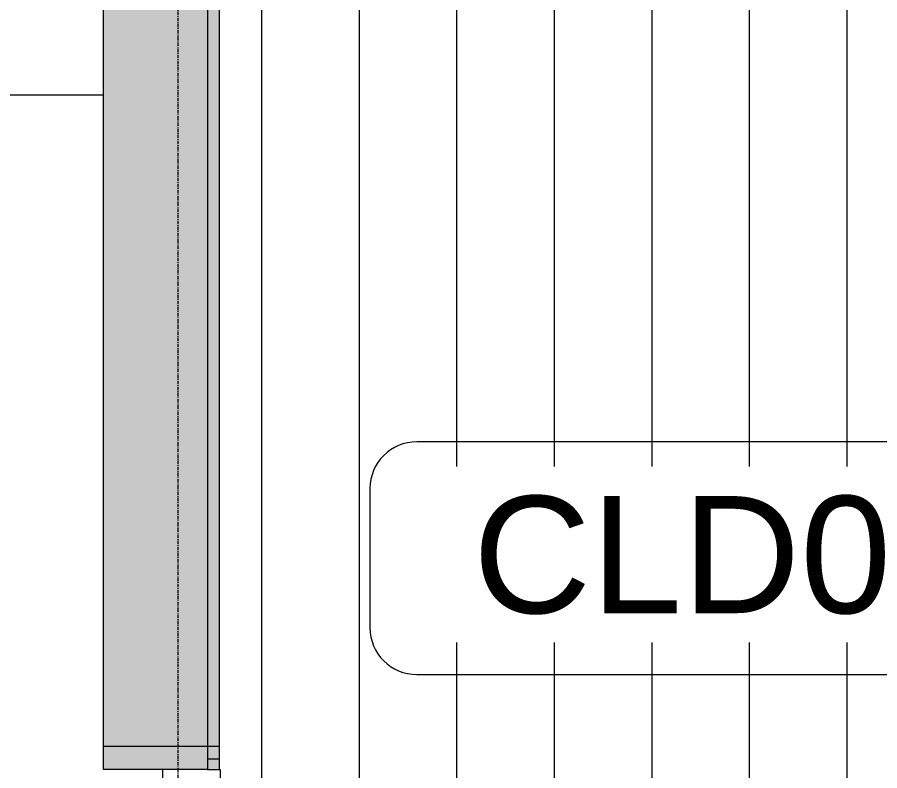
# Model space of a CAD drawing. Header units: millimetres. Extents: x -4612930 to -4329258, y -1064 to 30311.
# Drawn here: x -4538854 to -4535909, y 12497 to 15070 of the extents above; entities that cross this region are included whole.
import ezdxf

# ---------------------------------------------------------------- set-up
doc = ezdxf.new("R2010")
doc.units = ezdxf.units.MM
doc.linetypes.add('Grid Line', pattern=[21, 12, -3, 3, -3])
for name, color, linetype, lineweight in [('A-ANNO-KEYN', 231, 'Continuous', 5), ('A-WALL', 113, 'Continuous', 5), ('A-WALL-PATT', 111, 'Continuous', 5), ('S-GRID', 1, 'Continuous', 5)]:
    doc.layers.add(name, color=color, linetype=linetype, lineweight=lineweight)
doc.styles.add('Arial_1', font='arial.ttf', dxfattribs={"height": 400})
pattern_1 = [(90, (-4536559.6, 7600), (-6000, 4e-13), [1200, -1200]), (90, (-4535359.6, 7600), (-6000, 4e-13), [1200, -1200]), (90, (-4534159.6, 7600), (-6000, 4e-13), [1200, -1200]), (90, (-4535359.6, 8800), (-6000, 4e-13), [1200, -1200]), (90, (-4534159.6, 8800), (-6000, 4e-13), [1200, -1200]), (180, (-4535359.6, 8800), (-3e-13, -2400), [1200, -4800]), (180, (-4534159.6, 10000), (-3e-13, -2400), [1200, -4800]), (90, (-4534159.6, 7600), (-6000, 4e-13), [1200, -1200]), (90, (-4532959.6, 7600), (-6000, 4e-13), [1200, -1200]), (90, (-4532359.6, 7600), (-6000, 4e-13), [1200, -1200]), (90, (-4532959.6, 8800), (-6000, 4e-13), [1200, -1200]), (90, (-4532359.6, 8800), (-6000, 4e-13), [1200, -1200]), (180, (-4532959.6, 8800), (-3e-13, -2400), [1200, -4800]), (180, (-4532359.6, 10000), (-3e-13, -2400), [600, -5400]), (90, (-4537159.6, 7600), (-6000, 4e-13), [1200, -1200]), (90, (-4536559.6, 7600), (-6000, 4e-13), [1200, -1200]), (90, (-4537159.6, 8800), (-6000, 4e-13), [1200, -1200]), (90, (-4536559.6, 8800), (-6000, 4e-13), [1200, -1200]), (180, (-4537159.6, 8800), (-3e-13, -2400), [1200, -4800]), (180, (-4536559.6, 10000), (-3e-13, -2400), [600, -5400]), (90, (-4536559.6, 7600), (-6000, 4e-13), [1200, -1200]), (90, (-4538359.6, 7600), (-6000, 4e-13), [1200, -1200])]

# ---------------------------------------------------------------- blocks, each defined once
blk = doc.blocks.new('T-Keynote-ANZRS - Keynote Value _2mm Opaque_ box-1903833-SOUTH WEST')
at = {"layer": 'A-ANNO-KEYN'}
for p, q in [((-4554594.3, 6284.9), (-4557093.1, 6284.9)), ((-4557253.1, 6124.9), (-4557253.1, 5650.5)), ((-4554434.3, 5650.5), (-4554434.3, 6124.9)), ((-4557093.1, 5490.5), (-4554594.3, 5490.5))]:
    blk.add_line(p, q, dxfattribs=at)
for centre, start, end in [((-4557093.1, 6124.9), 90, 180), ((-4554594.3, 6124.9), 360, 90), ((-4557093.1, 5650.5), 180, 270), ((-4554594.3, 5650.5), 270, 360)]:
    blk.add_arc(centre, 160, start, end, dxfattribs=at)

msp = doc.modelspace()

# ---------------------------------------------------------------- hatches: boundary and pattern name
at = {"layer": 'A-WALL'}
for points in [[(-4538481.8, 12581.8), (-4538204.6, 12581.8), (-4538204.6, 15469.4), (-4538558.6, 15467.1), (-4538558.6, 12581.8)], [(-4538204.6, 12581.8), (-4538204.5, 12581.8), (-4538164.6, 12581.8), (-4538164.6, 15469.4), (-4538204.6, 15469.4), (-4538204.6, 12691.2)], [(-4538471.9, 12501.2), (-4538204.6, 12501.6), (-4538204.6, 12581.8), (-4538558.6, 12581.8), (-4538558.6, 12501.2), (-4538474, 12501.2)], [(-4538204.6, 12537.4), (-4538164.6, 12537.4), (-4538164.6, 12581.8), (-4538204.6, 12581.8), (-4538204.6, 12548.8)], [(-4538204.6, 12501.2), (-4538164.6, 12501.6), (-4538164.6, 12537.4), (-4538204.6, 12537.4), (-4538204.6, 12501.6)]]:
    msp.add_hatch(color=256, dxfattribs=at).paths.add_polyline_path(points)
at = {"layer": 'A-WALL-PATT'}
h = msp.add_hatch(dxfattribs=at)
h.set_pattern_fill('FP_2', color=256, style=0, pattern_type=2)
h.set_pattern_definition(pattern_1)
h.paths.add_polyline_path([(-4575658.6, 7600), (-4538558.6, 7600), (-4538558.6, 15543), (-4558304.6, 17270.6), (-4575658.6, 15752.3), (-4575658.6, 7706.2)])
h = msp.add_hatch(dxfattribs=at)
h.set_pattern_fill('FP_5', color=256, style=0, pattern_type=2)
h.set_pattern_definition([(90, (-4529027.68, 7600), (-333, 2e-14), [])])
h.paths.add_polyline_path([(-4531425.8, 11149.9), (-4535908.2, 15456.5), (-4536026.6, 15458.5), (-4536026.6, 15487.5), (-4536034.3, 15488.2), (-4536057.4, 15224.2), (-4538164.3, 15408.6), (-4538164.3, 12501.6), (-4538160.6, 12501.6), (-4538160.6, 11502.9), (-4531460.9, 11151.7)])
h.paths.add_polyline_path([(-4535943.6, 15458.5), (-4535910.3, 15458.5), (-4535932, 15479.3), (-4536024.6, 15487.4), (-4536024.6, 15458.5), (-4536017.6, 15458.5)])
h = msp.add_hatch(dxfattribs=at)
h.set_pattern_fill('FP_2', color=256, style=0, pattern_type=2)
h.set_pattern_definition(pattern_1)
h.paths.add_polyline_path([(-4538558.6, 7600), (-4538160.6, 7600), (-4538160.6, 7706.2), (-4538160.6, 12501.6), (-4538386.8, 12501.2), (-4538558.6, 12501.2), (-4538558.6, 7706.2)])

# ---------------------------------------------------------------- linework, layer by layer
at = {"layer": 'A-WALL'}
for p, q in [((-4538558.6, 12501.2), (-4538558.6, 15669.4)), ((-4538204.6, 15669.4), (-4538204.6, 12501.2)), ((-4538164.6, 15469.4), (-4538164.6, 12581.8)), ((-4538558.6, 12581.8), (-4538164.6, 12581.8)), ((-4538164.6, 12581.8), (-4538164.6, 12537.4)), ((-4538164.6, 12537.4), (-4538204.6, 12537.4)), ((-4538164.6, 12537.4), (-4538164.6, 12501.6)), ((-4538204.6, 12501.2), (-4538558.6, 12501.2)), ((-4538204.6, 12501.6), (-4538160.6, 12501.6)), ((-4538160.6, 12501.6), (-4538160.6, 7600))]:
    msp.add_line(p, q, dxfattribs=at)
at = {"layer": 'S-GRID', "linetype": 'Grid Line'}
msp.add_line((-4538304.6, -610), (-4538304.6, 25305.1), dxfattribs=at)

# ---------------------------------------------------------------- block references
at = {"layer": 'A-ANNO-KEYN'}
msp.add_blockref('T-Keynote-ANZRS - Keynote Value _2mm Opaque_ box-1903833-SOUTH WEST', (19603.6, 7335.5), dxfattribs=at)

# ---------------------------------------------------------------- next in the draw order: texts
at = {"layer": 'A-ANNO-KEYN', "insert": (-4537298.3, 13435.3), "char_height": 400, "width": 2533.332, "attachment_point": 1, "style": 'Arial_1', "bg_fill": 3, "box_fill_scale": 1.25, "bg_fill_color": 256, "bg_fill_true_color": 13158600, "bg_fill_transparency": 0}
msp.add_mtext('CLD004', dxfattribs=at)

doc.saveas('drawing.dxf')
